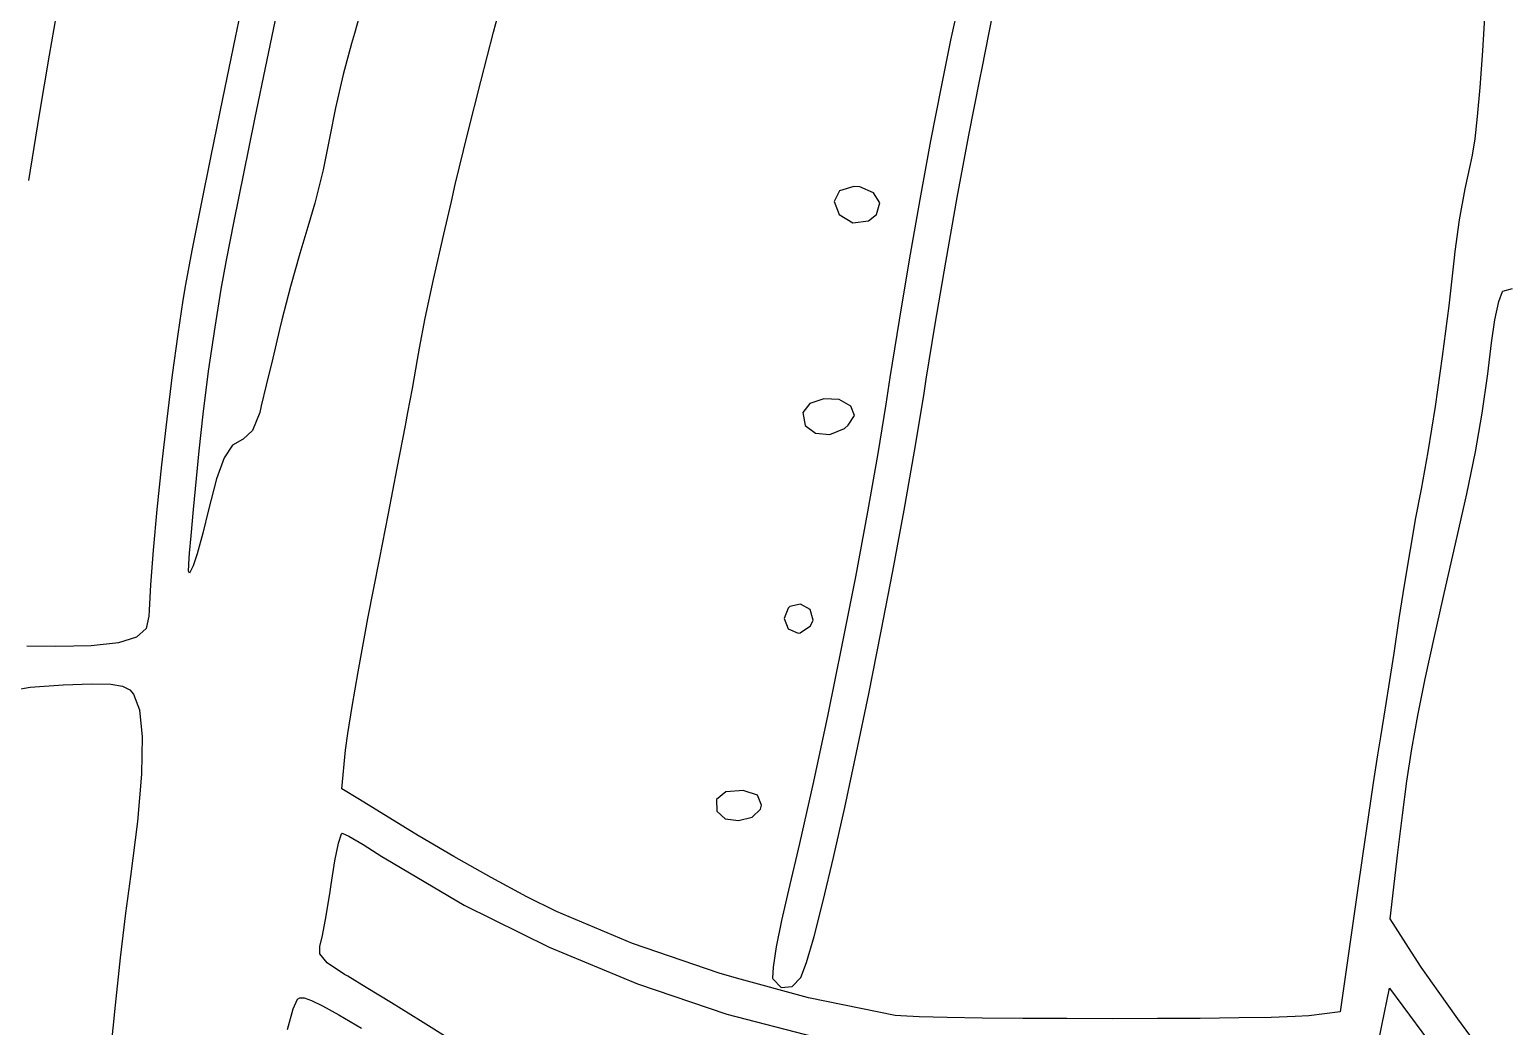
# Model space of a CAD drawing. Header units: inches. Extents: x -2.16 to 7.19, y -6.87 to -1.22.
# Drawn here: x -0.136 to 0.458, y -4.582 to -4.181 of the extents above; entities that cross this region are included whole.
import ezdxf

# ---------------------------------------------------------------- set-up
doc = ezdxf.new("R2010")
doc.units = ezdxf.units.IN
doc.header["$MEASUREMENT"] = 0
doc.layers.add('Front', color=13, linetype='CONTINUOUS', true_color=0xc83434)

msp = doc.modelspace()

# ---------------------------------------------------------------- linework, layer by layer
at = {"layer": 'Front', "linetype": 'CONTINUOUS'}
for p, q in [((-0.04771, -4.15841), (-0.0531, -4.18414)), ((0.0508, -4.18197), (0.05562, -4.16395)), ((-0.12771, -4.19134), (-0.12392, -4.16986)), ((-0.0402, -4.19314), (-0.03491, -4.16798)), ((-0.00137, -4.16897), (-0.00514, -4.18252)), ((0.23785, -4.1703), (0.23456, -4.18518)), ((0.4495, -4.17159), (0.44843, -4.18953)), ((0.24722, -4.19655), (0.25159, -4.17461)), ((-0.00514, -4.18252), (-0.00629, -4.18655)), ((0.04568, -4.20181), (0.0508, -4.18197)), ((-0.0531, -4.18414), (-0.05822, -4.20883)), ((-0.00629, -4.18655), (-0.00963, -4.19904)), ((0.23456, -4.18518), (0.23073, -4.20398)), ((0.44843, -4.18953), (0.44739, -4.20421)), ((-0.13174, -4.21513), (-0.12771, -4.19134)), ((-0.04515, -4.21702), (-0.0402, -4.19314)), ((-0.00963, -4.19904), (-0.01275, -4.2124)), ((0.24194, -4.22348), (0.2463, -4.20111)), ((0.2463, -4.20111), (0.24722, -4.19655)), ((0.04049, -4.22256), (0.04568, -4.20181)), ((0.23073, -4.20398), (0.22656, -4.22568)), ((0.44739, -4.20421), (0.44638, -4.21591)), ((-0.05822, -4.20883), (-0.06291, -4.2318)), ((-0.01275, -4.2124), (-0.01504, -4.22399)), ((-0.13607, -4.24166), (-0.13174, -4.21513)), ((-0.04963, -4.2389), (-0.04515, -4.21702)), ((0.44638, -4.21591), (0.44537, -4.22492)), ((-0.01525, -4.2253), (-0.01764, -4.23738)), ((-0.01504, -4.22399), (-0.01525, -4.2253)), ((0.03544, -4.24334), (0.04049, -4.22256)), ((0.23728, -4.24855), (0.24194, -4.22348)), ((0.44537, -4.22492), (0.44434, -4.23153)), ((0.22656, -4.22568), (0.22224, -4.24924)), ((-0.06291, -4.2318), (-0.06703, -4.25236)), ((0.4435, -4.2353), (0.44129, -4.24508)), ((0.44434, -4.23153), (0.4435, -4.2353)), ((-0.05348, -4.25805), (-0.04963, -4.2389)), ((-0.01764, -4.23738), (-0.02099, -4.2508)), ((0.03387, -4.25005), (0.03544, -4.24334)), ((0.18998, -4.2458), (0.18777, -4.25005)), ((0.19562, -4.24405), (0.18998, -4.2458)), ((0.19804, -4.24423), (0.19562, -4.24405)), ((0.20364, -4.24657), (0.19804, -4.24423)), ((0.20619, -4.25065), (0.20364, -4.24657)), ((0.23265, -4.27447), (0.23728, -4.24855)), ((0.44129, -4.24508), (0.43911, -4.2575)), ((-0.06703, -4.25236), (-0.07044, -4.26983)), ((-0.02099, -4.2508), (-0.02383, -4.2603)), ((0.03076, -4.26327), (0.03387, -4.25005)), ((0.18777, -4.25005), (0.18976, -4.25531)), ((0.20475, -4.2553), (0.20619, -4.25065)), ((0.22224, -4.24924), (0.21795, -4.27363)), ((-0.05654, -4.27375), (-0.05348, -4.25805)), ((-0.02383, -4.2603), (-0.02713, -4.27106)), ((0.18976, -4.25531), (0.18978, -4.25533)), ((0.18978, -4.25533), (0.19534, -4.25871)), ((0.19534, -4.25871), (0.20153, -4.25788)), ((0.20153, -4.25788), (0.20475, -4.2553)), ((0.43911, -4.2575), (0.43737, -4.27019)), ((0.02666, -4.28146), (0.03076, -4.26327)), ((-0.07044, -4.26983), (-0.07299, -4.28353)), ((-0.02713, -4.27106), (-0.03085, -4.28432)), ((0.43708, -4.2728), (0.43491, -4.29204)), ((0.43737, -4.27019), (0.43708, -4.2728)), ((-0.05868, -4.2853), (-0.05654, -4.27375)), ((0.21795, -4.27363), (0.21387, -4.29783)), ((0.22838, -4.29941), (0.23265, -4.27447)), ((-0.07299, -4.28353), (-0.07407, -4.28974)), ((-0.03085, -4.28432), (-0.03431, -4.29771)), ((0.02337, -4.29701), (0.02666, -4.28146)), ((-0.07407, -4.28974), (-0.07616, -4.30344)), ((-0.06117, -4.30058), (-0.05868, -4.2853)), ((0.45341, -4.2977), (0.455, -4.29032)), ((0.455, -4.29032), (0.45653, -4.2863)), ((0.45653, -4.2863), (0.45667, -4.28613)), ((0.45667, -4.28613), (0.46052, -4.28513)), ((0.43491, -4.29204), (0.43227, -4.31243)), ((-0.06375, -4.31836), (-0.06117, -4.30058)), ((-0.03524, -4.30155), (-0.03797, -4.31308)), ((-0.03431, -4.29771), (-0.03524, -4.30155)), ((0.0211, -4.30905), (0.02337, -4.29701)), ((0.21387, -4.29783), (0.2102, -4.32081)), ((0.2248, -4.32155), (0.22838, -4.29941)), ((0.45209, -4.30699), (0.45341, -4.2977)), ((-0.07616, -4.30344), (-0.07836, -4.31975)), ((0.45061, -4.31945), (0.45209, -4.30699)), ((-0.03797, -4.31308), (-0.04056, -4.3239)), ((0.01818, -4.32527), (0.0203, -4.31367)), ((0.0203, -4.31367), (0.0211, -4.30905)), ((0.43227, -4.31243), (0.4294, -4.33251)), ((-0.07836, -4.31975), (-0.08056, -4.33762)), ((-0.06598, -4.33567), (-0.06375, -4.31836)), ((0.44839, -4.33519), (0.45061, -4.31945)), ((-0.04056, -4.3239), (-0.04259, -4.33233)), ((0.01636, -4.335), (0.01818, -4.32527)), ((0.2102, -4.32081), (0.20857, -4.33155)), ((0.22377, -4.32811), (0.2248, -4.32155)), ((0.17803, -4.33135), (0.17515, -4.335)), ((0.18359, -4.32951), (0.17803, -4.33135)), ((0.18975, -4.32977), (0.18359, -4.32951)), ((0.19443, -4.3324), (0.18975, -4.32977)), ((0.20857, -4.33155), (0.20539, -4.35138)), ((0.22006, -4.35045), (0.22377, -4.32811)), ((-0.08056, -4.33762), (-0.08265, -4.35604)), ((-0.06757, -4.3503), (-0.06598, -4.33567)), ((-0.04322, -4.33495), (-0.04608, -4.34216)), ((-0.04259, -4.33233), (-0.04322, -4.33495)), ((0.01539, -4.34014), (0.01636, -4.335)), ((0.17515, -4.335), (0.1761, -4.34016)), ((0.19341, -4.34003), (0.196, -4.33611)), ((0.19445, -4.33243), (0.19443, -4.3324)), ((0.196, -4.33611), (0.19445, -4.33243)), ((0.4294, -4.33251), (0.42649, -4.35079)), ((0.44569, -4.35072), (0.44839, -4.33519)), ((-0.04608, -4.34216), (-0.0499, -4.34573)), ((0.01211, -4.35726), (0.01539, -4.34014)), ((0.1761, -4.34016), (0.18022, -4.34322)), ((0.18022, -4.34322), (0.18601, -4.34374)), ((0.18601, -4.34374), (0.19192, -4.34132)), ((0.19192, -4.34132), (0.19341, -4.34003)), ((-0.05412, -4.34808), (-0.05751, -4.35313)), ((-0.05011, -4.34579), (-0.05412, -4.34808)), ((-0.0499, -4.34573), (-0.05011, -4.34579)), ((-0.06861, -4.36149), (-0.06757, -4.3503)), ((-0.05751, -4.35313), (-0.06063, -4.36168)), ((0.20539, -4.35138), (0.20124, -4.37492)), ((0.21587, -4.37419), (0.22006, -4.35045)), ((0.42649, -4.35079), (0.42376, -4.3658)), ((0.44221, -4.36769), (0.44569, -4.35072)), ((-0.08265, -4.35604), (-0.08452, -4.37396)), ((-0.06977, -4.37398), (-0.06861, -4.36149)), ((-0.06063, -4.36168), (-0.06376, -4.37405)), ((0.00855, -4.37558), (0.01211, -4.35726)), ((0.42335, -4.3678), (0.42154, -4.3773)), ((0.42376, -4.3658), (0.42335, -4.3678)), ((0.43766, -4.3878), (0.44221, -4.36769)), ((-0.08452, -4.37396), (-0.08606, -4.39035)), ((-0.07074, -4.3845), (-0.06977, -4.37398)), ((-0.06376, -4.37405), (-0.06606, -4.38351)), ((0.0049, -4.39405), (0.00855, -4.37558)), ((0.20124, -4.37492), (0.19633, -4.40103)), ((0.21133, -4.39876), (0.21587, -4.37419)), ((0.42154, -4.3773), (0.41932, -4.39005)), ((-0.0714, -4.39155), (-0.07074, -4.3845)), ((-0.06606, -4.38351), (-0.06836, -4.39183)), ((-0.08606, -4.39035), (-0.08715, -4.40419)), ((-0.07158, -4.39345), (-0.0714, -4.39155)), ((0.41932, -4.39005), (0.41697, -4.40434)), ((0.4337, -4.4048), (0.43766, -4.3878)), ((-0.07189, -4.39872), (-0.07158, -4.39345)), ((-0.06994, -4.39655), (-0.07139, -4.3996)), ((-0.06836, -4.39183), (-0.06994, -4.39655)), ((0.00263, -4.40559), (0.0049, -4.39405)), ((-0.07139, -4.3996), (-0.07189, -4.39872)), ((0.19633, -4.40103), (0.19091, -4.42855)), ((0.20655, -4.42359), (0.21133, -4.39876)), ((-0.08715, -4.40419), (-0.08769, -4.41443)), ((0.0003, -4.4178), (0.00263, -4.40559)), ((0.41697, -4.40434), (0.41488, -4.4178)), ((0.42911, -4.42502), (0.4337, -4.4048)), ((-0.08769, -4.41443), (-0.08773, -4.41677)), ((0.16925, -4.41355), (0.16765, -4.4178)), ((0.1699, -4.41299), (0.16925, -4.41355)), ((0.17428, -4.41203), (0.1699, -4.41299)), ((0.17814, -4.41418), (0.17428, -4.41203)), ((0.17929, -4.41839), (0.17814, -4.41418)), ((-0.08773, -4.41677), (-0.08891, -4.42173)), ((-0.0007, -4.42305), (0.0003, -4.4178)), ((0.16765, -4.4178), (0.16934, -4.4219)), ((0.17409, -4.42358), (0.17827, -4.4207)), ((0.17827, -4.4207), (0.17929, -4.41839)), ((0.41488, -4.4178), (0.41279, -4.43164)), ((-0.0928, -4.42524), (-0.09998, -4.42751)), ((-0.08891, -4.42173), (-0.0928, -4.42524)), ((-0.00366, -4.43919), (-0.0007, -4.42305)), ((0.16934, -4.4219), (0.17327, -4.42367)), ((0.17327, -4.42367), (0.17409, -4.42358)), ((0.20166, -4.44809), (0.20655, -4.42359)), ((0.42543, -4.44202), (0.42911, -4.42502)), ((-0.12522, -4.42905), (-0.1369, -4.42893)), ((-0.111, -4.42872), (-0.12522, -4.42905)), ((-0.09998, -4.42751), (-0.111, -4.42872)), ((0.19091, -4.42855), (0.1852, -4.45636)), ((0.41279, -4.43164), (0.41069, -4.44522)), ((-0.1355, -4.44534), (-0.12221, -4.44445)), ((-0.12221, -4.44445), (-0.11066, -4.44409)), ((-0.11066, -4.44409), (-0.10306, -4.44421)), ((-0.10306, -4.44421), (-0.09835, -4.44495)), ((-0.09835, -4.44495), (-0.09549, -4.44645)), ((-0.00609, -4.45312), (-0.00366, -4.43919)), ((0.42248, -4.45675), (0.42543, -4.44202)), ((-0.14752, -4.44751), (-0.1355, -4.44534)), ((-0.09549, -4.44645), (-0.09394, -4.44813)), ((-0.09394, -4.44813), (-0.09157, -4.45448)), ((0.19677, -4.47168), (0.20166, -4.44809)), ((0.41069, -4.44522), (0.40882, -4.45699)), ((-0.09157, -4.45448), (-0.09052, -4.46534)), ((-0.00783, -4.46395), (-0.00609, -4.45312)), ((0.1852, -4.45636), (0.17943, -4.48329)), ((0.42008, -4.47015), (0.42248, -4.45675)), ((0.40882, -4.45699), (0.40745, -4.4653)), ((-0.09052, -4.46534), (-0.09078, -4.48039)), ((-0.00872, -4.47077), (-0.00783, -4.46395)), ((0.40745, -4.4653), (0.40627, -4.47261)), ((-0.01014, -4.48624), (-0.00872, -4.47077)), ((0.19201, -4.49381), (0.19677, -4.47168)), ((0.40627, -4.47261), (0.40456, -4.48378)), ((0.41805, -4.48317), (0.42008, -4.47015)), ((-0.09078, -4.48039), (-0.09234, -4.49932)), ((-0.00304, -4.49059), (-0.01014, -4.48624)), ((0.17943, -4.48329), (0.17383, -4.50821)), ((0.40456, -4.48378), (0.40248, -4.49769)), ((0.41623, -4.49678), (0.41805, -4.48317)), ((0.02061, -4.50511), (-0.00304, -4.49059)), ((0.14418, -4.48748), (0.14046, -4.49059)), ((0.14046, -4.49059), (0.14065, -4.49529)), ((0.15132, -4.48698), (0.14418, -4.48748)), ((0.15157, -4.48701), (0.15132, -4.48698)), ((0.15693, -4.48879), (0.15157, -4.48701)), ((0.1585, -4.4928), (0.15693, -4.48879)), ((0.14065, -4.49529), (0.14399, -4.49832)), ((0.14399, -4.49832), (0.14937, -4.499)), ((0.14937, -4.499), (0.15476, -4.49762)), ((0.15476, -4.49762), (0.15816, -4.49446)), ((0.15816, -4.49446), (0.1585, -4.4928)), ((0.18749, -4.51388), (0.19201, -4.49381)), ((0.40248, -4.49769), (0.40021, -4.51323)), ((0.41443, -4.5119), (0.41623, -4.49678)), ((-0.09234, -4.49932), (-0.09517, -4.52155)), ((-0.01156, -4.50809), (-0.01038, -4.50434)), ((-0.01038, -4.50434), (-0.01008, -4.50405)), ((-0.01008, -4.50405), (-0.00738, -4.50532)), ((-0.01301, -4.51526), (-0.01156, -4.50809)), ((-0.00738, -4.50532), (-0.00165, -4.50867)), ((-0.00165, -4.50867), (0.00596, -4.51344)), ((0.02096, -4.50532), (0.02061, -4.50511)), ((0.03481, -4.51352), (0.02096, -4.50532)), ((0.17383, -4.50821), (0.16937, -4.527)), ((-0.01449, -4.52467), (-0.01301, -4.51526)), ((0.00596, -4.51344), (0.00749, -4.51443)), ((0.00749, -4.51443), (0.039, -4.53303)), ((0.04983, -4.52196), (0.03481, -4.51352)), ((0.18335, -4.53133), (0.18749, -4.51388)), ((0.40021, -4.51323), (0.39808, -4.52813)), ((0.41138, -4.5385), (0.41443, -4.5119)), ((-0.09517, -4.52155), (-0.09714, -4.5363)), ((0.06421, -4.52964), (0.04983, -4.52196)), ((-0.01644, -4.53733), (-0.01489, -4.52749)), ((-0.01489, -4.52749), (-0.01449, -4.52467)), ((0.16937, -4.527), (0.16656, -4.53919)), ((0.039, -4.53303), (0.07313, -4.54993)), ((0.07618, -4.53559), (0.06421, -4.52964)), ((0.17969, -4.54558), (0.18335, -4.53133)), ((0.39808, -4.52813), (0.39129, -4.57597)), ((-0.09714, -4.5363), (-0.09929, -4.55416)), ((-0.01791, -4.54519), (-0.01644, -4.53733)), ((0.10665, -4.54843), (0.07618, -4.53559)), ((0.16656, -4.53919), (0.16444, -4.54984)), ((0.41985, -4.5519), (0.41138, -4.5385)), ((-0.01903, -4.54959), (-0.01791, -4.54519)), ((0.17663, -4.55605), (0.17969, -4.54558)), ((-0.01908, -4.55256), (-0.01903, -4.54959)), ((0.07313, -4.54993), (0.10874, -4.56467)), ((0.14155, -4.56042), (0.10665, -4.54843)), ((0.16444, -4.54984), (0.1632, -4.55791)), ((-0.09929, -4.55416), (-0.10139, -4.57327)), ((-0.01604, -4.55616), (-0.01908, -4.55256)), ((-0.00905, -4.56084), (-0.01604, -4.55616)), ((0.17431, -4.56217), (0.17663, -4.55605)), ((0.42382, -4.5579), (0.41985, -4.5519)), ((-0.00776, -4.56162), (-0.00905, -4.56084)), ((-0.00041, -4.56608), (-0.00776, -4.56162)), ((0.14855, -4.56234), (0.14155, -4.56042)), ((0.17742, -4.57026), (0.14855, -4.56234)), ((0.1632, -4.55791), (0.16302, -4.56234)), ((0.16302, -4.56234), (0.16309, -4.56263)), ((0.16309, -4.56263), (0.1664, -4.5661)), ((0.17088, -4.56574), (0.17431, -4.56217)), ((0.43058, -4.56764), (0.42382, -4.5579)), ((0.00972, -4.5723), (-0.00041, -4.56608)), ((0.10874, -4.56467), (0.14468, -4.57684)), ((0.1664, -4.5661), (0.17088, -4.56574)), ((0.40796, -4.58145), (0.41101, -4.56636)), ((0.41101, -4.56636), (0.43385, -4.59708)), ((0.43855, -4.57874), (0.43058, -4.56764)), ((-0.10139, -4.57327), (-0.10325, -4.59175)), ((-0.03199, -4.58299), (-0.02973, -4.57465)), ((-0.02973, -4.57465), (-0.02804, -4.57084)), ((-0.02804, -4.57084), (-0.02803, -4.57084)), ((-0.02803, -4.57084), (-0.02701, -4.57024)), ((-0.02701, -4.57024), (-0.0253, -4.57032)), ((-0.0253, -4.57032), (-0.02244, -4.57132)), ((-0.02244, -4.57132), (-0.01796, -4.57352)), ((-0.01796, -4.57352), (-0.01139, -4.57715)), ((0.02146, -4.57955), (0.00972, -4.5723)), ((0.21225, -4.57735), (0.17742, -4.57026)), ((-0.01139, -4.57715), (-0.00225, -4.58249)), ((0.03366, -4.58712), (0.02146, -4.57955)), ((0.14468, -4.57684), (0.1798, -4.58601)), ((0.21457, -4.57757), (0.21225, -4.57735)), ((0.22199, -4.57791), (0.21457, -4.57757)), ((0.23315, -4.57818), (0.22199, -4.57791)), ((0.24728, -4.57839), (0.23315, -4.57818)), ((0.26359, -4.57854), (0.24728, -4.57839)), ((0.2813, -4.57863), (0.26359, -4.57854)), ((0.29963, -4.57866), (0.2813, -4.57863)), ((0.31779, -4.57863), (0.29963, -4.57866)), ((0.33499, -4.57853), (0.31779, -4.57863)), ((0.35047, -4.57836), (0.33499, -4.57853)), ((0.36342, -4.57814), (0.35047, -4.57836)), ((0.37308, -4.57784), (0.36342, -4.57814)), ((0.37865, -4.57748), (0.37308, -4.57784)), ((0.39129, -4.57597), (0.37865, -4.57748)), ((0.4072, -4.58547), (0.40796, -4.58145)), ((0.44672, -4.58979), (0.43855, -4.57874))]:
    msp.add_line(p, q, dxfattribs=at)

doc.saveas('drawing.dxf')
